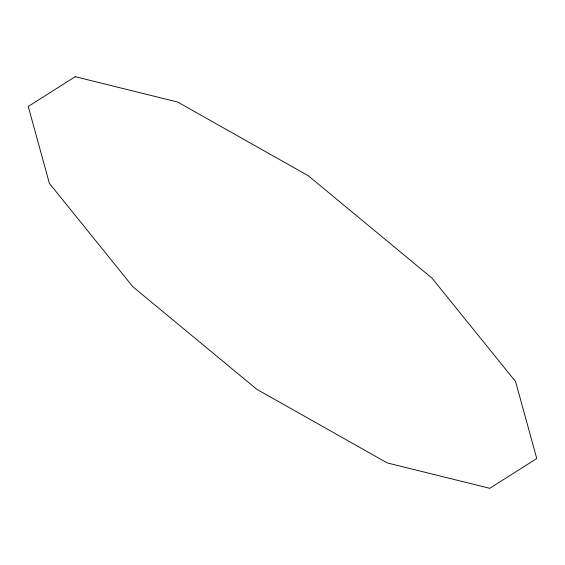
<?xml version="1.0" encoding="UTF-8"?>
<svg xmlns="http://www.w3.org/2000/svg" width="565" height="565" viewBox="0 0 565 565"><rect width="100%" height="100%" fill="white"/><g stroke="black" fill="none" stroke-linecap="round" stroke-linejoin="round"><path stroke-width="0.85" d="M75.223 76.692L28.25 106.467L49.402 183.406L133.015 286.9L256.68 389.214L387.265 462.94L489.777 488.308L536.75 458.533L515.598 381.594L431.985 278.1L308.321 175.786L177.735 102.06L75.223 76.692"/></g></svg>
